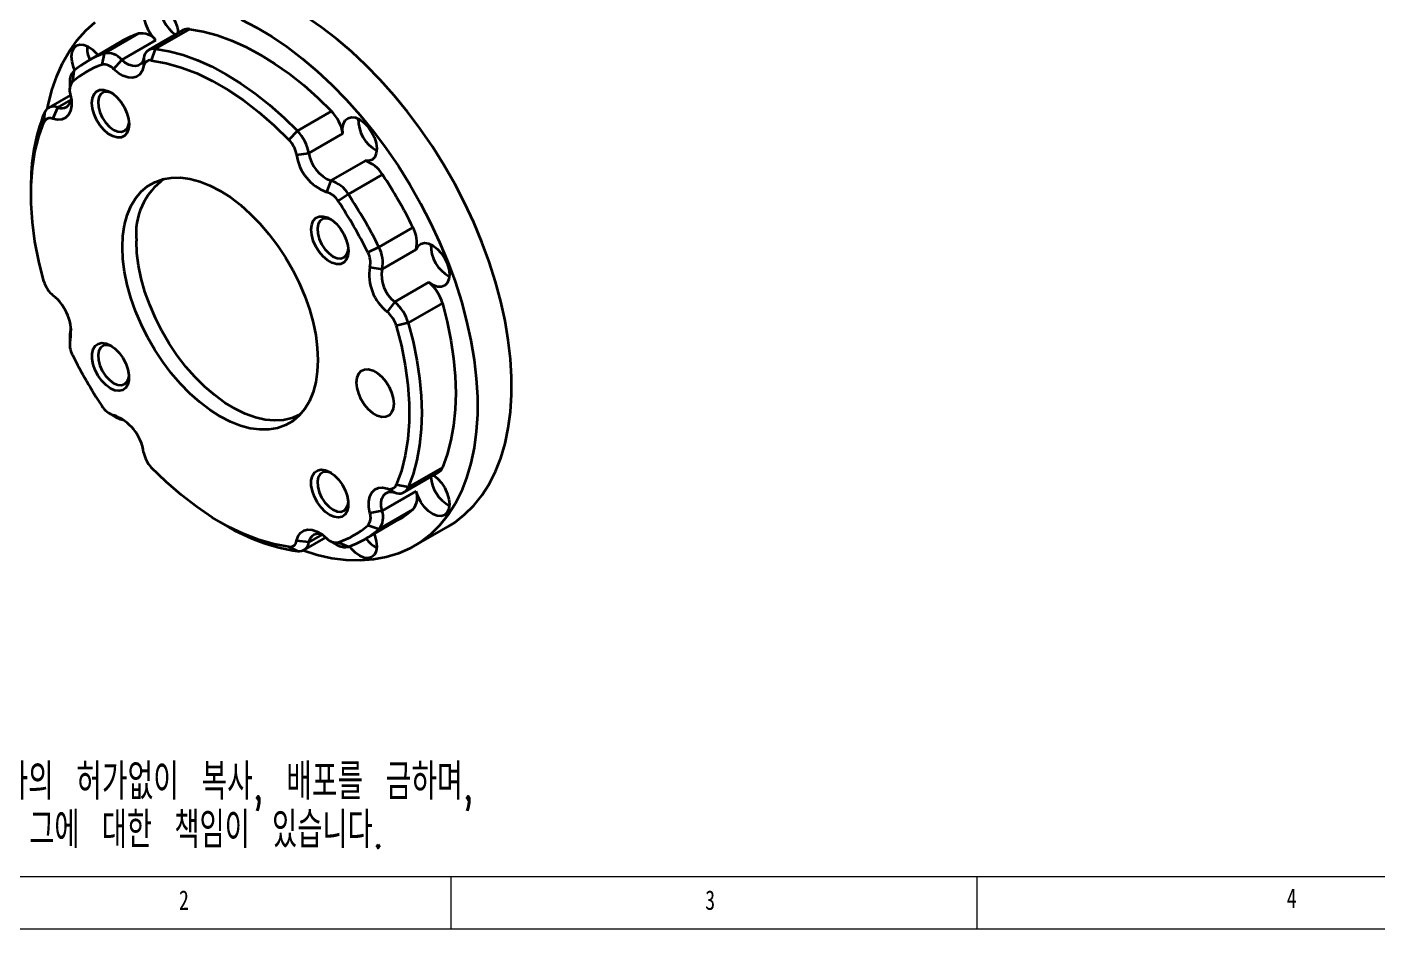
# Model space of a CAD drawing. Header units: millimetres. Extents: x 5 to 416, y 2 to 292.
# Drawn here: x 69.7 to 198.1, y 5 to 90.7 of the extents above; entities that cross this region are included whole.
import ezdxf

# ---------------------------------------------------------------- set-up
doc = ezdxf.new("R2010")
doc.units = ezdxf.units.MM
doc.styles.add('SLDTEXTSTYLE0', font='TXT', dxfattribs={"width": 0.75})
doc.styles.add('SLDTEXTSTYLE2', font='TXT', dxfattribs={"width": 0.7, "bigfont": 'bigfont'})
doc.styles.add('SLDTEXTSTYLE3', font='TXT', dxfattribs={"width": 0.6875, "bigfont": 'bigfont'})

msp = doc.modelspace()

# ---------------------------------------------------------------- linework, layer by layer
at = {"color": 7, "linetype": 'Continuous', "lineweight": 35}
for p, q in [((80.31333, 90.04463), (77.07243, 88.17369)), ((84.54943, 90.37002), (81.30852, 88.49909)), ((85.15614, 90.47765), (81.91523, 88.60671)), ((78.78568, 89.34762), (75.54478, 87.47669)), ((78.73185, 87.55991), (81.97276, 89.43085)), ((81.91523, 88.60671), (81.54037, 87.50896)), ((77.07243, 88.17369), (76.85131, 87.08969)), ((77.95759, 86.6805), (78.73185, 87.55991)), ((80.82739, 87.74728), (80.81515, 86.93601)), ((74.17535, 86.5007), (74.0462, 85.46981)), ((73.7879, 85.44904), (73.7879, 84.7687)), ((73.87148, 84.20399), (71.77606, 82.99433)), ((72.66743, 83.03511), (73.9255, 83.76137)), ((71.37935, 82.5225), (71.33897, 81.6179)), ((72.19768, 81.95964), (72.66743, 83.03511)), ((98.66309, 82.68025), (95.42219, 80.80931)), ((95.42219, 80.80931), (94.61853, 79.9591)), ((96.51003, 78.69389), (99.75093, 80.56483)), ((95.34376, 78.54882), (96.51003, 78.69389)), ((101.84647, 77.958), (98.60557, 76.08706)), ((82.63019, 76.22374), (82.48292, 76.06745)), ((98.60557, 76.08706), (98.20132, 74.99405)), ((103.5059, 76.65584), (100.26499, 74.78491)), ((70.10716, 75.45826), (70.10716, 74.77792)), ((100.26499, 74.78491), (99.3076, 74.12594)), ((106.40298, 71.63796), (103.16207, 69.76702)), ((103.16207, 69.76702), (102.11271, 69.26736)), ((103.46013, 67.67871), (106.70103, 69.54965)), ((102.31141, 67.87515), (103.46013, 67.67871)), ((107.9109, 66.43136), (104.66999, 64.56042)), ((104.66999, 64.56042), (103.96122, 63.62293)), ((109.19897, 64.43157), (105.95807, 62.56063)), ((73.8475, 60.93031), (73.87729, 61.80709)), ((73.9363, 62.04684), (73.87729, 61.80709)), ((105.95807, 62.56063), (104.81994, 62.28974)), ((73.7879, 61.21778), (73.7879, 60.53744)), ((77.58739, 53.95632), (78.17655, 53.61609)), ((78.73185, 53.39874), (77.95759, 53.81142)), ((78.73185, 53.39874), (78.96923, 53.3299)), ((95.38213, 53.72294), (95.59111, 53.77232)), ((109.19897, 48.83424), (105.95807, 46.96331)), ((105.56136, 46.49148), (108.80226, 48.36241)), ((106.70103, 46.60022), (103.46013, 44.72928)), ((103.96122, 46.84583), (104.66999, 46.4507)), ((105.95807, 46.96331), (104.81994, 47.18757)), ((88.07653, 43.65067), (88.66569, 43.31045)), ((101.79264, 42.00912), (105.03355, 43.88006)), ((103.46013, 44.72928), (102.31141, 44.49844)), ((106.40298, 44.85604), (103.16207, 42.9851)), ((97.76841, 42.46497), (96.51003, 41.73852)), ((103.16207, 42.9851), (102.11271, 43.33566)), ((106.49176, 41.35408), (109.73267, 43.22501)), ((95.42219, 40.87909), (94.61853, 41.29651)), ((96.51003, 41.73852), (95.34376, 41.86946)), ((96.0289, 40.98672), (98.12476, 42.19663)), ((98.57114, 41.84266), (99.1603, 41.50243)), ((100.26499, 41.31211), (99.3076, 41.71578))]:
    msp.add_line(p, q, dxfattribs=at)
at = {"color": 7, "linetype": 'Continuous', "lineweight": 18}
for p, q in [((10.50564, 10), (309.30739, 10)), ((110, 10), (110, 5)), ((160, 5), (160, 10)), ((5.50564, 5), (228.30564, 5))]:
    msp.add_line(p, q, dxfattribs=at)
at = {"color": 7, "linetype": 'Continuous', "lineweight": 35, "flags": 128}
for points in [[(81.97276, 89.43085), (81.60058, 89.85176), (81.28555, 90.34157), (81.04812, 90.8685), (80.90368, 91.39837), (80.8616, 91.89679), (80.92462, 92.33145), (81.08865, 92.67412), (81.34304, 92.90259), (81.6713, 93.00204), (82.05212, 92.966), (82.4608, 92.79681), (82.87082, 92.50547), (83.25559, 92.11085), (83.59013, 91.63858), (83.85276, 91.11927), (84.02642, 90.58664), (84.09813, 90.10949)], [(90.09198, 91.38624), (91.54563, 90.63602), (93.00111, 89.76613), (94.45114, 88.78089), (95.88851, 87.68522), (97.30606, 86.48457), (98.69673, 85.18493), (100.05358, 83.79277), (101.36986, 82.31502), (102.63901, 80.75905), (103.8547, 79.13261), (105.01089, 77.4438), (106.1018, 75.70104), (107.12201, 73.913), (108.06644, 72.0886), (108.93037, 70.23693), (109.7095, 68.3672), (110.39996, 66.48874), (110.9983, 64.61091), (111.50154, 62.74305), (111.90717, 60.89447), (112.21318, 59.07439), (112.41803, 57.29187), (112.52072, 55.5558), (112.52072, 53.87481), (112.41803, 52.25729), (112.21318, 50.71129), (111.90717, 49.24452), (111.50154, 47.86428), (110.9983, 46.57745), (110.39996, 45.39044), (109.7095, 44.30916), (108.93037, 43.33901), (108.06644, 42.48481), (107.12201, 41.75081), (106.1018, 41.14069), (105.01089, 40.65747), (103.8547, 40.30356), (102.63901, 40.08073), (101.36986, 39.99009), (100.05358, 40.03209), (98.69673, 40.20651), (97.30606, 40.5125), (95.92474, 40.93587)], [(109.73267, 43.22501), (110.36292, 43.62175), (111.30734, 44.35574), (112.17127, 45.20994), (112.95041, 46.1801), (113.64087, 47.26137), (114.2392, 48.44838), (114.74244, 49.73521), (115.14808, 51.11545), (115.45408, 52.58222), (115.65894, 54.12822), (115.76162, 55.74574), (115.76162, 57.42673), (115.65894, 59.16281), (115.45408, 60.94533), (115.14808, 62.76541), (114.74244, 64.61398), (114.2392, 66.48184), (113.64087, 68.35968), (112.95041, 70.23814), (112.17127, 72.10786), (111.30734, 73.95954), (110.36292, 75.78394), (109.34271, 77.57197), (108.25179, 79.31473), (107.09561, 81.00354), (105.87991, 82.62998), (104.61076, 84.18596), (103.29449, 85.6637), (101.93763, 87.05587), (100.54697, 88.35551), (99.12942, 89.55616), (97.69205, 90.65183), (96.24201, 91.63707)], [(71.68058, 82.93006), (71.7465, 83.26014), (72.10254, 84.68454), (72.55726, 86.0189), (73.10839, 87.25659), (73.75319, 88.39144), (74.48844, 89.4178), (75.31049, 90.33054), (76.21523, 91.12513)], [(85.15614, 90.47765), (86.46135, 90.24911), (87.79676, 89.88953), (89.15498, 89.4009), (90.52847, 88.78593), (91.90962, 88.04803), (93.29076, 87.19129), (94.66425, 86.22047), (96.02247, 85.14093), (97.35788, 83.95867), (98.66309, 82.68025)], [(74.27024, 86.58173), (74.15606, 86.8561), (74.00669, 87.38665), (73.95936, 87.88745), (74.01716, 88.32601), (74.17633, 88.67388), (74.42655, 88.90849), (74.75157, 89.01462), (75.13032, 88.98538), (75.53823, 88.82268), (75.94882, 88.53706), (76.33547, 88.14706), (76.45258, 88.00075)], [(81.91523, 88.60671), (83.22044, 88.37817), (84.55585, 88.0186), (85.91407, 87.52997), (87.28756, 86.915), (88.66871, 86.1771), (90.04986, 85.32036), (91.42335, 84.34953), (92.78156, 83.26999), (94.11698, 82.08774), (95.42219, 80.80931)], [(80.82739, 87.74728), (80.72354, 87.43233), (80.55407, 87.18865), (80.32648, 87.027), (80.05085, 86.95455), (79.73936, 86.9745), (79.40581, 87.08597), (79.06494, 87.28403), (78.73185, 87.55991)], [(81.54037, 87.50896), (82.9465, 87.25523), (84.38776, 86.84509), (85.85428, 86.28136), (87.33603, 85.56788), (88.82287, 84.70955), (90.30463, 83.71223), (91.77115, 82.58275), (93.21241, 81.32885), (94.61853, 79.9591)], [(80.81515, 86.93601), (80.67353, 86.50653), (80.44243, 86.17423), (80.13208, 85.9538), (79.75622, 85.85501), (79.33146, 85.88222), (78.87662, 86.03422), (78.4118, 86.3043), (77.95759, 86.6805)], [(79.43055, 81.42442), (79.37919, 80.96554), (79.22807, 80.59265), (78.98598, 80.3274), (78.66699, 80.18521), (78.28965, 80.17435), (77.87587, 80.29545), (77.44971, 80.54147), (77.03593, 80.89811), (76.65858, 81.34464), (76.3396, 81.85512), (76.09751, 82.39988), (75.94639, 82.94726), (75.89502, 83.46544), (75.94639, 83.92431), (76.09751, 84.29721), (76.3396, 84.56246), (76.65858, 84.70464), (77.03593, 84.7155), (77.44971, 84.59441), (77.87587, 84.34839), (78.28965, 83.99175), (78.66699, 83.54521), (78.98598, 83.03473), (79.22807, 82.48998), (79.37919, 81.9426), (79.43055, 81.42442)], [(73.8475, 84.30702), (73.94621, 83.72553), (73.94772, 83.1879), (73.85197, 82.71794), (73.66319, 82.33643), (73.38973, 82.06026), (73.0437, 81.90164), (72.6404, 81.8676), (72.19768, 81.95964)], [(77.81709, 84.38941), (77.75682, 84.4161), (77.37052, 84.51412), (77.02774, 84.47129), (76.75391, 84.29079), (76.56933, 83.98601), (76.48771, 83.57954), (76.51509, 83.10155), (76.64944, 82.58746), (76.88079, 82.07543), (77.192, 81.6034), (77.55997, 81.20641), (77.95742, 80.91389)], [(71.33897, 66.51572), (70.85574, 68.41842), (70.4904, 70.29364), (70.24544, 72.12854), (70.12254, 73.91056), (70.12254, 75.62751), (70.24544, 77.26764), (70.4904, 78.81971), (70.85574, 80.27312), (71.33897, 81.6179)], [(77.95742, 80.91389), (78.35486, 80.74753), (78.72283, 80.71967), (79.03404, 80.83238), (79.26539, 81.0773), (79.39974, 81.43627), (79.42383, 81.60615)], [(99.75093, 80.56483), (99.71937, 81.05827), (99.79281, 81.4849), (99.96647, 81.81702), (100.2291, 82.0331), (100.56365, 82.11912), (100.94841, 82.06949), (101.35844, 81.88744), (101.76711, 81.58477), (102.14793, 81.18113), (102.47619, 80.70269), (102.73058, 80.1805), (102.89461, 79.64844), (102.95763, 79.14103), (102.91555, 78.69118), (102.77111, 78.32808), (102.53368, 78.07528), (102.21865, 77.9492), (101.84647, 77.958)], [(78.79868, 69.76041), (78.84952, 70.8513), (79.00149, 71.87154), (79.25291, 72.80995), (79.60104, 73.65625), (80.04207, 74.40117), (80.57115, 75.03654), (81.18249, 75.5554), (81.8694, 75.95207), (82.62435, 76.22221), (83.43907, 76.36285), (84.30462, 76.37245), (85.21154, 76.25091), (86.14987, 75.99956), (87.10935, 75.62115), (88.07945, 75.11983), (89.04956, 74.50109), (90.00904, 73.77171), (90.94737, 72.93968), (91.85429, 72.01412), (92.71984, 71.00517), (93.53456, 69.92388), (94.28951, 68.7821), (94.97642, 67.59234), (95.58776, 66.36763), (96.11684, 65.1214), (96.55787, 63.86729), (96.906, 62.61904), (97.15742, 61.39034), (97.30939, 60.19465), (97.36023, 59.04505), (97.30939, 57.95416), (97.15742, 56.93392), (96.906, 55.99551), (96.55787, 55.14921), (96.11684, 54.4043), (95.58776, 53.76893), (94.97642, 53.25006), (94.28951, 52.85339), (93.53456, 52.58325), (92.71984, 52.44261), (91.85429, 52.43301), (90.94737, 52.55455), (90.00904, 52.8059), (89.04956, 53.18431), (88.07945, 53.68563), (87.10935, 54.30437), (86.14987, 55.03375), (85.21154, 55.86578), (84.30462, 56.79134), (83.43907, 57.80029), (82.62435, 58.88158), (81.8694, 60.02336), (81.18249, 61.21312), (80.57115, 62.43783), (80.04207, 63.68407), (79.60104, 64.93818), (79.25291, 66.18642), (79.00149, 67.41512), (78.84952, 68.61082), (78.79868, 69.76041)], [(100.26389, 69.39759), (100.21252, 68.93872), (100.0614, 68.56582), (99.81931, 68.30057), (99.50033, 68.15839), (99.12298, 68.14753), (98.7092, 68.26862), (98.28304, 68.51464), (97.86926, 68.87128), (97.49191, 69.31782), (97.17293, 69.8283), (96.93084, 70.37305), (96.77972, 70.92043), (96.72835, 71.43861), (96.77972, 71.89748), (96.93084, 72.27038), (97.17293, 72.53563), (97.49191, 72.67782), (97.86926, 72.68868), (98.28304, 72.56758), (98.7092, 72.32156), (99.12298, 71.96492), (99.50033, 71.51838), (99.81931, 71.0079), (100.0614, 70.46315), (100.21252, 69.91577), (100.26389, 69.39759)], [(98.65042, 72.36259), (98.59016, 72.38927), (98.20385, 72.48729), (97.86107, 72.44446), (97.58724, 72.26396), (97.40267, 71.95918), (97.32104, 71.55272), (97.34842, 71.07472), (97.48277, 70.56064), (97.71413, 70.0486), (98.02533, 69.57658), (98.3933, 69.17958), (98.79075, 68.88706)], [(95.71577, 53.89661), (95.62976, 53.84826), (94.8981, 53.53134), (94.10255, 53.34531), (93.2521, 53.29228), (92.35639, 53.37284), (91.42558, 53.58608), (90.47021, 53.92958), (89.5011, 54.39946), (88.52924, 54.99039), (87.56564, 55.69568), (86.62121, 56.50732), (85.70665, 57.41614), (84.83234, 58.41182), (84.00817, 59.48309), (83.24348, 60.61781), (82.54693, 61.80312), (81.92643, 63.0256), (81.38899, 64.27139), (80.94072, 65.52638), (80.58668, 66.77634), (80.33089, 68.00712), (80.17625, 69.20476), (80.1245, 70.35571)], [(98.79075, 68.88706), (99.1882, 68.7207), (99.55617, 68.69284), (99.86737, 68.80556), (100.09873, 69.05048), (100.23308, 69.40944), (100.25717, 69.57932)], [(106.70103, 69.54965), (106.87947, 69.87642), (107.14615, 70.08625), (107.48376, 70.16553), (107.87041, 70.10912), (108.281, 69.92067), (108.68891, 69.61242), (109.06766, 69.20436), (109.39269, 68.72296), (109.6429, 68.19946), (109.80207, 67.66782), (109.85987, 67.16253), (109.81254, 66.71637), (109.66317, 66.35828), (109.42143, 66.11151), (109.10302, 65.99206), (108.72859, 66.00767), (108.32243, 66.15734), (107.9109, 66.43136)], [(109.19897, 64.43157), (109.65356, 62.66194), (110.00977, 60.91421), (110.26563, 59.19809), (110.41971, 57.52308), (110.47117, 55.89848), (110.41971, 54.33329), (110.26563, 52.83618), (110.00977, 51.41547), (109.65356, 50.07902), (109.19897, 48.83424)], [(104.81994, 62.28974), (105.30317, 60.38704), (105.66851, 58.51182), (105.91347, 56.67692), (106.03637, 54.8949), (106.03637, 53.17795), (105.91347, 51.53783), (105.66851, 49.98575), (105.30317, 48.53235), (104.81994, 47.18757)], [(105.95807, 62.56063), (106.41266, 60.791), (106.76887, 59.04328), (107.02472, 57.32716), (107.17881, 55.65215), (107.23026, 54.02755), (107.17881, 52.46235), (107.02472, 50.96525), (106.76887, 49.54453), (106.41266, 48.20808), (105.95807, 46.96331)], [(77.66279, 56.34601), (77.23973, 56.64955), (76.84127, 57.05409), (76.49054, 57.53611), (76.20794, 58.06761), (76.0099, 58.61768), (75.90791, 59.15438), (75.90791, 59.64649), (76.0099, 60.06543), (76.20794, 60.38685), (76.49054, 60.59206), (76.84127, 60.66915), (77.23973, 60.61362), (77.66279, 60.42872), (78.08584, 60.12517), (78.48431, 59.72064), (78.83503, 59.23861), (79.11763, 58.70712), (79.31568, 58.15704), (79.41767, 57.62035), (79.41767, 57.12824), (79.31568, 56.7093), (79.11763, 56.38788), (78.83503, 56.18267), (78.48431, 56.10558), (78.08584, 56.16111), (77.66279, 56.34601)], [(77.81709, 60.33185), (77.75682, 60.35853), (77.37052, 60.45655), (77.02774, 60.41373), (76.75391, 60.23323), (76.56933, 59.92844), (76.48771, 59.52198), (76.51509, 59.04398), (76.64944, 58.5299), (76.88079, 58.01786), (77.192, 57.54584), (77.55997, 57.14885), (77.95742, 56.85632)], [(104.57861, 54.87797), (104.52724, 54.4191), (104.37613, 54.0462), (104.13404, 53.78095), (103.81505, 53.63877), (103.4377, 53.62791), (103.02393, 53.749), (102.59776, 53.99502), (102.18399, 54.35166), (101.80664, 54.7982), (101.48765, 55.30868), (101.24557, 55.85343), (101.09445, 56.40081), (101.04308, 56.91899), (101.09445, 57.37786), (101.24557, 57.75076), (101.48765, 58.01601), (101.80664, 58.1582), (102.18399, 58.16906), (102.59776, 58.04796), (103.02393, 57.80194), (103.4377, 57.4453), (103.81505, 56.99877), (104.13404, 56.48829), (104.37613, 55.94353), (104.52724, 55.39615), (104.57861, 54.87797)], [(77.95742, 56.85632), (78.35486, 56.68996), (78.72283, 56.66211), (79.03404, 56.77482), (79.26539, 57.01974), (79.39974, 57.37871), (79.42383, 57.54858)], [(94.61853, 41.29651), (93.21241, 41.55023), (91.77115, 41.96037), (90.30463, 42.52411), (88.82287, 43.23758), (87.33603, 44.09592), (85.85428, 45.09324), (84.38776, 46.22271), (82.9465, 47.47662), (81.54037, 48.84637)], [(98.49612, 44.31918), (98.07307, 44.62273), (97.6746, 45.02726), (97.32387, 45.50929), (97.04128, 46.04078), (96.84323, 46.59086), (96.74124, 47.12755), (96.74124, 47.61966), (96.84323, 48.0386), (97.04128, 48.36002), (97.32387, 48.56523), (97.6746, 48.64232), (98.07307, 48.58679), (98.49612, 48.40189), (98.91918, 48.09835), (99.31764, 47.69381), (99.66837, 47.21179), (99.95096, 46.68029), (100.14901, 46.13022), (100.251, 45.59352), (100.251, 45.10141), (100.14901, 44.68247), (99.95096, 44.36105), (99.66837, 44.15584), (99.31764, 44.07875), (98.91918, 44.13428), (98.49612, 44.31918)], [(98.65042, 48.30502), (98.59016, 48.3317), (98.20385, 48.42972), (97.86107, 48.3869), (97.58724, 48.2064), (97.40267, 47.90162), (97.32104, 47.49515), (97.34842, 47.01715), (97.48277, 46.50307), (97.71413, 45.99103), (98.02533, 45.51901), (98.3933, 45.12202), (98.79075, 44.82949)], [(108.3511, 48.10196), (108.72859, 47.80123), (109.10302, 47.38453), (109.42143, 46.89745), (109.66317, 46.37157), (109.81254, 45.84103), (109.85987, 45.34023), (109.80207, 44.90167), (109.6429, 44.5538), (109.39269, 44.31919), (109.06766, 44.21306), (108.68891, 44.24229), (108.281, 44.405), (107.87041, 44.69062), (107.48376, 45.08062), (107.14615, 45.5497), (106.87947, 46.06743), (106.70103, 46.60022), (106.70103, 46.60022)], [(102.31141, 44.49844), (102.2127, 45.07994), (102.21119, 45.61756), (102.30694, 46.08752), (102.49572, 46.46903), (102.76918, 46.74521), (103.11521, 46.90382), (103.51851, 46.93787), (103.96122, 46.84583)], [(103.46013, 44.72928), (103.38774, 45.15571), (103.38663, 45.54997), (103.45685, 45.89461), (103.59529, 46.17438), (103.79582, 46.37691), (104.04958, 46.49323), (104.34533, 46.51819), (104.66999, 46.4507)], [(98.79075, 44.82949), (99.1882, 44.66314), (99.55617, 44.63528), (99.86737, 44.74799), (100.09873, 44.99291), (100.23308, 45.35188), (100.25717, 45.52176)], [(95.34376, 41.86946), (95.48538, 42.29893), (95.71648, 42.63124), (96.02682, 42.85166), (96.40269, 42.95046), (96.82744, 42.92325), (97.28229, 42.77124), (97.7471, 42.50117), (98.20132, 42.12496)], [(102.70266, 42.53446), (102.77111, 42.35918), (102.91555, 41.82931), (102.95763, 41.33088), (102.89461, 40.89623), (102.73058, 40.55355), (102.47619, 40.32508), (102.14793, 40.22564), (101.76711, 40.26168), (101.35844, 40.43086), (100.94841, 40.72221), (100.56365, 41.11682), (100.38251, 41.35376)]]:
    msp.add_lwpolyline(points, dxfattribs=at)
at = {"color": 7, "linetype": 'Continuous', "lineweight": 35}
for centre, radius, start, end in [((85.80303, 92.81667), 3.4629, 179.2935053, 235.5218926), ((83.20505, 81.68415), 8.84645, 109.0794602, 119.9711725), ((80.61658, 88.31438), 1.75662, 39.4627755, 99.9409412), ((85.00893, 89.54356), 0.94561, 81.0441308, 119.0734653), ((78.33811, 88.74172), 2.90257, 177.3935137, 204.0455459), ((81.78353, 87.65522), 0.96056, 82.1195439, 174.5000654), ((79.95107, 79.84392), 8.81315, 109.0643814, 130.9463704), ((77.37568, 86.44345), 1.75662, 39.4627755, 99.9409412), ((81.45258, 86.87463), 0.64037, 82.1195442, 174.5000652), ((75.17648, 85.53467), 1.39121, 136.022103, 183.5288563), ((79.63856, 79.02435), 8.53337, 109.0643813, 130.9463704), ((77.05347, 85.93619), 1.17108, 39.4627755, 99.9409412), ((74.94443, 84.71794), 1.17137, 140.0686962, 200.5363612), ((73.01515, 83.89094), 0.92378, 247.8884098, 355.6742455), ((88.27795, 75.83256), 18.17465, 158.4020179, 181.1800714), ((72.26925, 82.16102), 0.96051, 65.5085372, 157.8929084), ((95.71931, 79.82901), 4.09822, 10.343275, 44.0850826), ((71.93223, 81.37691), 0.64034, 65.5085371, 157.8929085), ((104.59804, 81.91047), 3.40206, 178.931293, 241.0633305), ((92.65601, 78.05828), 2.73214, 10.343275, 44.0850826), ((92.47841, 77.95808), 4.09822, 10.343275, 44.0850826), ((99.72179, 79.14223), 4.41806, 187.718973, 249.8701702), ((99.72058, 79.12906), 3.23991, 187.718973, 249.8701702), ((101.02193, 75.19879), 2.87977, 30.395186, 73.3621845), ((86.49657, 71.03493), 6.40817, 125.2278044, 186.084376), ((97.78103, 73.32785), 2.87977, 30.395186, 73.3621845), ((65.7553, 51.51527), 45.35589, 26.3377789, 33.6622213), ((97.65163, 73.15457), 1.91985, 30.3951861, 73.3621845), ((62.51439, 49.64433), 45.35589, 26.3377789, 33.6622213), ((62.75543, 49.78348), 43.91602, 26.3377788, 33.6622213), ((103.89865, 70.2151), 2.88031, 346.6420851, 29.6035304), ((100.65774, 68.34416), 2.88031, 346.6420851, 29.6035304), ((111.49988, 69.95613), 3.40206, 178.931293, 241.0633305), ((100.44315, 68.31878), 1.92021, 346.6420852, 29.6035304), ((106.66446, 67.11792), 4.41842, 170.1318876, 232.2794721), ((106.65236, 67.12341), 3.24017, 170.1318876, 232.2794721), ((73.96632, 67.26487), 2.73207, 195.9146317, 229.6570618), ((105.25794, 63.30785), 4.0981, 15.9146316, 49.6570619), ((69.49445, 61.68754), 4.41842, 350.1318876, 52.2794721), ((102.01704, 61.43691), 4.0981, 15.9146316, 49.6570619), ((102.19259, 61.5406), 2.73207, 15.9146317, 49.6570618), ((75.63726, 61.2387), 1.84947, 162.1018243, 180.6481208), ((75.71575, 60.48668), 1.92021, 166.6420851, 209.6035304), ((113.40348, 79.02198), 43.91602, 206.3377789, 213.6622213), ((78.50728, 55.65089), 1.91985, 210.3951861, 253.3621845), ((76.43712, 49.66324), 4.41806, 7.718973, 69.8701702), ((79.11935, 55.20682), 1.84913, 239.3452891, 257.9035788), ((83.50289, 50.74719), 2.73214, 190.3432749, 224.0850826), ((108.31627, 49.17372), 0.94573, 300.922685, 338.9638434), ((111.50948, 48.19939), 3.42218, 184.0997479, 241.0658836), ((104.22668, 47.42855), 0.64034, 245.508537, 337.8929085), ((105.06817, 47.32478), 0.96051, 245.5085372, 337.8929084), ((105.05564, 45.98384), 1.75706, 320.068696, 20.5363613), ((101.21448, 44.08752), 1.17137, 320.0686962, 20.5363612), ((101.81473, 44.1129), 1.75706, 320.068696, 20.5363613), ((100.61478, 51.52886), 8.83344, 300.0153374, 310.9393072), ((98.25474, 59.35397), 18.69076, 239.1336809, 261.2833346), ((97.42511, 41.61189), 0.9238, 64.321075, 172.1216346), ((96.52034, 49.78111), 8.53337, 289.0643813, 310.9463704), ((97.38635, 49.64188), 8.81315, 289.0643814, 310.9463704), ((94.70633, 41.93083), 0.64037, 262.1195442, 354.5000652), ((95.55389, 41.83059), 0.96056, 262.1195439, 354.5000654), ((99.10543, 42.86928), 1.17108, 219.4627754, 279.9409412), ((99.92879, 42.66185), 1.39098, 236.4627579, 283.9872573), ((104.32949, 43.84433), 2.96501, 216.2136753, 242.3163205)]:
    msp.add_arc(centre, radius, start, end, dxfattribs=at)

# ---------------------------------------------------------------- texts
at = {"color": 7, "linetype": 'Continuous', "lineweight": 0, "attachment_point": 1}
for s, insert, char_height, style in [('* 본 도면은 (주)뉴로메카의 자산입니다. 당사의 허가없이 복사, 배포를 금하며,', (12.10683, 20.72448), 3.4395833, 'SLDTEXTSTYLE2'), ('허가받은 목적 이외의 용도로 사용 시 귀사에 그에 대한 책임이 있습니다.', (12.10683, 16.13837), 3.4395833, 'SLDTEXTSTYLE3'), ('2', (84.16667, 8.66802), 1.85208, 'SLDTEXTSTYLE0'), ('3', (134.16667, 8.66802), 1.85208, 'SLDTEXTSTYLE0'), ('4', (189.41795, 8.85506), 1.85208, 'SLDTEXTSTYLE0')]:
    msp.add_mtext(s, dxfattribs=dict(at, insert=insert, char_height=char_height, style=style))

doc.saveas('drawing.dxf')
